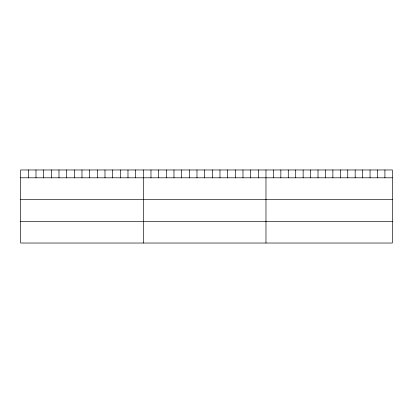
<?xml version="1.0" encoding="UTF-8"?>
<svg xmlns="http://www.w3.org/2000/svg" width="413" height="413" viewBox="0 0 413 413"><rect width="100%" height="100%" fill="white"/><g stroke="black" fill="none" stroke-linecap="round" stroke-linejoin="round"><path stroke-width="0.62" d="M392.35 177.807L392.35 243.03L20.65 243.03L20.65 169.97L392.35 169.97L392.35 177.807L20.65 177.807M20.65 199.329L392.35 199.329M20.65 221.507L392.35 221.507M384.916 169.97L384.916 177.807M377.482 169.97L377.482 177.807M370.048 169.97L370.048 177.807M362.614 169.97L362.614 177.807M355.18 169.97L355.18 177.807M347.746 169.97L347.746 177.807M340.312 169.97L340.312 177.807M332.878 169.97L332.878 177.807M325.444 169.97L325.444 177.807M318.01 169.97L318.01 177.807M310.576 169.97L310.576 177.807M303.142 169.97L303.142 177.807M295.708 169.97L295.708 177.807M288.274 169.97L288.274 177.807M280.84 169.97L280.84 177.807M273.406 169.97L273.406 177.807M265.972 169.97L265.972 243.03M258.306 169.97L258.306 177.807M250.639 169.97L250.639 177.807M242.973 169.97L242.973 177.807M235.307 169.97L235.307 177.807M227.64 169.97L227.64 177.807M219.974 169.97L219.974 177.807M212.308 169.97L212.308 177.807M204.641 169.97L204.641 177.807M196.975 169.97L196.975 177.807M189.309 169.97L189.309 177.807M181.643 169.97L181.643 177.807M173.976 169.97L173.976 177.807M166.31 169.97L166.31 177.807M158.644 169.97L158.644 177.807M150.977 169.97L150.977 177.807M143.311 169.97L143.311 243.03M135.645 169.97L135.645 177.807M127.978 169.97L127.978 177.807M120.312 169.97L120.312 177.807M112.646 169.97L112.646 177.807M104.979 169.97L104.979 177.807M97.313 169.97L97.313 177.807M89.647 169.97L89.647 177.807M81.981 169.97L81.981 177.807M74.314 169.97L74.314 177.807M66.648 169.97L66.648 177.807M58.982 169.97L58.982 177.807M51.315 169.97L51.315 177.807M43.649 169.97L43.649 177.807M35.983 169.97L35.983 177.807M28.316 169.97L28.316 177.807"/></g></svg>
